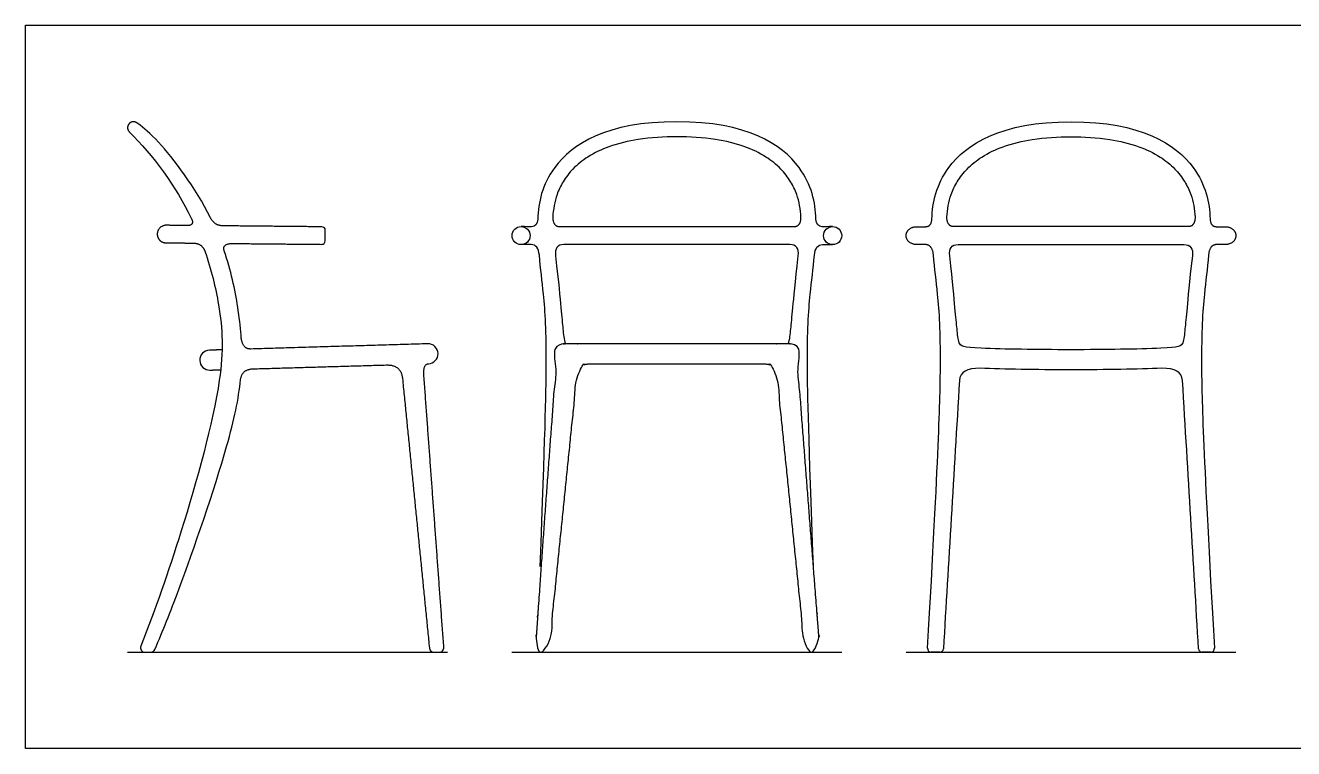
# Model space of a CAD drawing. Header units: millimetres. Extents: x 0 to 12.5, y -0.3 to 20.
# Drawn here: x 0.043 to 2.045, y 18.496 to 19.639 of the extents above; entities that cross this region are included whole.
import ezdxf

# ---------------------------------------------------------------- set-up
doc = ezdxf.new("R2010")
doc.units = ezdxf.units.MM
for name, color, linetype, true_color in [('AG-DIAGRAM', 7, 'Continuous', 0xfecc66), ('AG-FURNITURE', 7, 'Continuous', 0x66ccff), ('X-VPRT', 6, 'Continuous', 0xff00ff)]:
    doc.layers.add(name, color=color, linetype=linetype, true_color=true_color)

msp = doc.modelspace()

# ---------------------------------------------------------------- linework, layer by layer
at = {"layer": 'AG-DIAGRAM'}
for points in [[(0.2042, 18.6481), (0.7097, 18.6481)], [(0.8113, 18.6481), (1.332, 18.6481)], [(1.4336, 18.6481), (1.9543, 18.6481)]]:
    msp.add_lwpolyline(points, dxfattribs=at)
at = {"layer": 'AG-FURNITURE'}
for points in [[(0.887, 19.3206), (1.0717, 19.3207)], [(1.0717, 19.3207), (1.2563, 19.3206)], [(1.4507, 19.3205), (1.4644, 19.3205)], [(1.694, 19.3207), (1.5093, 19.3206)], [(1.8786, 19.3206), (1.694, 19.3207)], [(1.9235, 19.3205), (1.9372, 19.3205)], [(1.464, 19.2922), (1.4505, 19.2922)], [(1.9374, 19.2922), (1.9239, 19.2922)]]:
    msp.add_lwpolyline(points, dxfattribs=at)
for centre in [(0.8257, 19.3064), (1.3176, 19.3064)]:
    msp.add_circle(centre, 0.0143, dxfattribs=at)
for centre, radius, start, end in [((0.5112, 19.3149), 0.00536, 359.1253, 89.4491), ((0.5109, 19.298), 0.00536, 269.4491, 359.1253), ((0.334, 19.1096), 0.0157, 91.674, 181.674), ((0.6788, 19.1197), 0.0157, 1.674, 91.674), ((0.334, 19.1096), 0.0157, 181.674, 271.674), ((0.6788, 19.1197), 0.0157, 271.674, 1.674), ((0.2319, 18.6552), 0.00711, 158.4132, 270), ((0.241, 18.6552), 0.00711, 270, 337.2801), ((0.6881, 18.6553), 0.00724, 185.7025, 270), ((0.6965, 18.6553), 0.00724, 270, 4.1958), ((1.4734, 18.6539), 0.00581, 176.783, 270), ((1.4867, 18.6539), 0.00581, 270, 356.6062), ((1.9012, 18.6539), 0.00581, 183.3938, 270), ((1.9145, 18.6539), 0.00581, 270, 3.217)]:
    msp.add_arc(centre, radius, start, end, dxfattribs=at)
for points, weights, degree, knots in [([(0.2205, 19.4835), (0.2162, 19.4872), (0.2111, 19.4876), (0.2072, 19.4837), (0.2032, 19.4798), (0.2032, 19.4743), (0.207, 19.4704)], [1, 0.804737854124, 0.804737854124, 1, 0.804737854124, 0.804737854124, 1], 3, [4.47196285, 4.47196285, 4.47196285, 4.47196285, 4.52061522, 4.52061522, 4.52061522, 4.56926759, 4.56926759, 4.56926759, 4.56926759]), ([(0.2652, 19.3227), (0.2514, 19.3228), (0.2512, 19.309), (0.2511, 19.3033), (0.2551, 19.2991), (0.2592, 19.295), (0.2649, 19.295)], [1, 0.709101759407, 1, 0.923339533164, 1, 0.923339533164, 1], 2, [5.5098785, 5.5098785, 5.5098785, 5.5810366, 5.5810366, 5.6168722, 5.6168722, 5.6527078, 5.6527078, 5.6527078]), ([(1.4505, 19.2922), (1.4336, 19.2923), (1.4336, 19.3064), (1.4336, 19.3207), (1.4507, 19.3205)], [0.936366046205, 0.709839757263, 1, 0.707106781187, 0.932898419999], 2, [-1.4509306, -1.4509306, -1.4509306, -1.3682065, -1.3682065, -1.2847032, -1.2847032, -1.2847032]), ([(1.9372, 19.3205), (1.9543, 19.3207), (1.9543, 19.3064), (1.9543, 19.2923), (1.9374, 19.2922)], [0.932898419999, 0.707106781187, 1, 0.709839757263, 0.936366046205], 2, [1.2847032, 1.2847032, 1.2847032, 1.3682065, 1.3682065, 1.4509306, 1.4509306, 1.4509306]), ([(1.0717, 19.1354), (0.875, 19.1354), (0.8934, 19.1354), (0.8775, 19.1354), (0.8775, 19.1195), (0.8775, 19.1155), (0.8812, 19.1057), (0.8804, 19.0963), (0.8633, 18.8762), (0.8481, 18.6505), (0.8503, 18.6481), (0.8627, 18.6481), (0.8695, 18.6481), (0.8702, 18.6548), (0.8921, 18.871), (0.9141, 19.0872), (0.9158, 19.1036), (0.9321, 19.1036), (0.9769, 19.1036), (1.0717, 19.1036)], [1.14757461774, 1.14757461774, 1.14757461774, 0.811457794122, 1.14757461774, 1.03818880515, 1, 1, 1, 1, 0.916261153063, 1, 0.741998184662, 1, 1, 1, 1, 1, 1, 1], 2, [3.704741, 3.704741, 3.704741, 4.994978, 4.994978, 5.07679, 5.07679, 5.103415, 5.152986, 5.152986, 6.621751, 6.621751, 6.671956, 6.671956, 6.708109, 6.708109, 8.133964, 8.133964, 8.241783, 8.241783, 8.863344, 8.863344, 8.863344]), ([(1.0717, 19.1036), (1.1664, 19.1036), (1.2112, 19.1036), (1.2275, 19.1036), (1.2292, 19.0872), (1.2512, 18.871), (1.2731, 18.6548), (1.2738, 18.6481), (1.2897, 18.6481), (1.293, 18.6481), (1.2972, 18.6561), (1.28, 18.8762), (1.2629, 19.0963), (1.2621, 19.1057), (1.2658, 19.1155), (1.2658, 19.1195), (1.2658, 19.1354), (1.2499, 19.1354), (1.2683, 19.1354), (1.0717, 19.1354)], [1, 1, 1, 1, 1, 1, 1, 0.741998184662, 1, 0.916261153063, 1, 1, 1, 1, 1.03818880515, 1.14757461774, 0.811457794122, 1.14757461774, 1.14757461774, 1.14757461774], 2, [-1.453861, -1.453861, -1.453861, -0.8323, -0.8323, -0.724482, -0.724482, 0.701373, 0.701373, 0.767452, 0.767452, 0.808011, 0.808011, 2.256496, 2.256496, 2.306067, 2.332692, 2.332692, 2.414505, 2.414505, 3.704741, 3.704741, 3.704741])]:
    msp.add_rational_spline(points, weights, degree=degree, knots=knots, dxfattribs=at)
for points, knots in [([(1.0717, 19.4863), (0.9606, 19.4863), (0.8665, 19.4252), (0.8529, 19.3587), (0.852, 19.3325), (0.8515, 19.3246), (0.8482, 19.3206), (0.8421, 19.3205), (0.8376, 19.3205), (0.833, 19.3205), (0.826, 19.3207)], [0, 0, 0, 0, 0.674783, 1.167831, 1.167831, 1.167831, 1.239263, 1.239263, 1.239263, 1.284703, 1.284703, 1.284703, 1.284703]), ([(1.3173, 19.3207), (1.3104, 19.3205), (1.3058, 19.3205), (1.3012, 19.3205), (1.2951, 19.3206), (1.2918, 19.3246), (1.2913, 19.3325), (1.2904, 19.3587), (1.2768, 19.4252), (1.1827, 19.4863), (1.0717, 19.4863)], [-1.284703, -1.284703, -1.284703, -1.284703, -1.239263, -1.239263, -1.239263, -1.167831, -1.167831, -1.167831, -0.674783, 0, 0, 0, 0]), ([(1.4743, 19.3325), (1.4752, 19.3587), (1.4888, 19.4252), (1.5829, 19.4863), (1.694, 19.4863)], [-1.167831, -1.167831, -1.167831, -1.167831, -0.674783, 0, 0, 0, 0]), ([(1.694, 19.4863), (1.805, 19.4863), (1.8991, 19.4252), (1.9127, 19.3587), (1.9136, 19.3325)], [0, 0, 0, 0, 0.674783, 1.167831, 1.167831, 1.167831, 1.167831]), ([(0.3352, 19.3347), (0.3116, 19.382), (0.2563, 19.4556), (0.2302, 19.4762), (0.2205, 19.4835)], [3.389973, 3.389973, 3.389973, 3.389973, 4.07516, 4.471963, 4.471963, 4.471963, 4.471963]), ([(1.0717, 19.4627), (1.0512, 19.4627), (1.0148, 19.4605), (0.9672, 19.4493), (0.9322, 19.433), (0.9079, 19.4135), (0.8919, 19.3929), (0.8796, 19.3673), (0.8765, 19.3478), (0.8757, 19.3356)], [0, 0, 0, 0, 0.2012858, 0.3576488, 0.4797224, 0.5786393, 0.662361, 0.7354016, 0.8554196, 0.8554196, 0.8554196, 0.8554196]), ([(1.2676, 19.3356), (1.2669, 19.3478), (1.2637, 19.3673), (1.2514, 19.3929), (1.2354, 19.4135), (1.2111, 19.433), (1.1761, 19.4493), (1.1285, 19.4605), (1.0921, 19.4627), (1.0717, 19.4627)], [-0.8554196, -0.8554196, -0.8554196, -0.8554196, -0.7354016, -0.662361, -0.5786393, -0.4797224, -0.3576488, -0.2012858, 0, 0, 0, 0]), ([(1.498, 19.3356), (1.4988, 19.3478), (1.5019, 19.3673), (1.5142, 19.3929), (1.5302, 19.4135), (1.5545, 19.433), (1.5895, 19.4493), (1.6371, 19.4605), (1.6735, 19.4627), (1.694, 19.4627)], [2.2448914, 2.2448914, 2.2448914, 2.2448914, 2.3649094, 2.43795, 2.5216717, 2.6205886, 2.7426622, 2.8990252, 3.100311, 3.100311, 3.100311, 3.100311]), ([(1.694, 19.4627), (1.7144, 19.4627), (1.7508, 19.4605), (1.7984, 19.4493), (1.8334, 19.433), (1.8577, 19.4135), (1.8737, 19.3929), (1.886, 19.3673), (1.8892, 19.3478), (1.8899, 19.3356)], [0, 0, 0, 0, 0.2012858, 0.3576488, 0.4797224, 0.5786393, 0.662361, 0.7354016, 0.8554196, 0.8554196, 0.8554196, 0.8554196]), ([(0.856, 18.7835), (0.8635, 18.9899), (0.8673, 19.1316), (0.8627, 19.2058), (0.8564, 19.2539), (0.8545, 19.2754), (0.8533, 19.2866), (0.8491, 19.2922), (0.8417, 19.2922), (0.8372, 19.2922), (0.8327, 19.2922), (0.8259, 19.2921)], [7.734933, 7.734933, 7.734933, 7.734933, 8.30106, 8.975844, 9.447572, 9.447572, 9.447572, 9.540834, 9.540834, 9.540834, 9.585469, 9.585469, 9.585469, 9.585469]), ([(1.2873, 18.7835), (1.2798, 18.9899), (1.276, 19.1316), (1.2807, 19.2058), (1.2869, 19.2539), (1.2888, 19.2754), (1.29, 19.2866), (1.2942, 19.2922), (1.3016, 19.2922), (1.3061, 19.2922), (1.3106, 19.2922), (1.3174, 19.2921)], [7.734933, 7.734933, 7.734933, 7.734933, 8.30106, 8.975844, 9.447572, 9.447572, 9.447572, 9.540834, 9.540834, 9.540834, 9.585469, 9.585469, 9.585469, 9.585469]), ([(0.3264, 19.282), (0.3365, 19.2527), (0.3536, 19.1819), (0.3579, 19.0758), (0.2907, 18.8371), (0.2487, 18.717), (0.2253, 18.6578)], [5.88335, 5.88335, 5.88335, 5.88335, 6.314282, 6.940222, 7.837698, 8.612168, 8.612168, 8.612168, 8.612168]), ([(0.3835, 19.149), (0.3825, 19.1633), (0.3776, 19.2042), (0.3675, 19.2513), (0.357, 19.2823)], [15.6592649, 15.6592649, 15.6592649, 15.6592649, 15.9126551, 16.3673699, 16.3673699, 16.3673699, 16.3673699]), ([(1.4676, 18.6542), (1.4851, 18.9654), (1.4899, 19.1271), (1.485, 19.2058), (1.4787, 19.2539), (1.4768, 19.2754)], [-3.405739, -3.405739, -3.405739, -3.405739, -2.73534, -2.060556, -1.588828, -1.588828, -1.588828, -1.588828]), ([(1.694, 19.1261), (1.6371, 19.1261), (1.5897, 19.1269), (1.5519, 19.1284), (1.5232, 19.1296), (1.5158, 19.1345), (1.5143, 19.1581), (1.5111, 19.1864), (1.5074, 19.2307), (1.5024, 19.2742)], [0.227913, 0.227913, 0.227913, 0.227913, 0.702205, 0.702205, 0.702205, 0.865458, 1.028711, 1.191963, 1.355216, 1.355216, 1.355216, 1.355216]), ([(1.8856, 19.2742), (1.8805, 19.2307), (1.8768, 19.1864), (1.8736, 19.1581), (1.8721, 19.1345), (1.8647, 19.1296), (1.836, 19.1284), (1.7982, 19.1269), (1.7508, 19.1261), (1.694, 19.1261)], [-0.89939, -0.89939, -0.89939, -0.89939, -0.736138, -0.572885, -0.409632, -0.246379, -0.246379, -0.246379, 0.227913, 0.227913, 0.227913, 0.227913]), ([(1.9111, 19.2754), (1.9092, 19.2539), (1.903, 19.2058), (1.898, 19.1271), (1.9028, 18.9654), (1.9203, 18.6542)], [1.588828, 1.588828, 1.588828, 1.588828, 2.060556, 2.73534, 3.405739, 3.405739, 3.405739, 3.405739]), ([(1.5506, 19.0967), (1.5296, 19.0973), (1.5187, 19.091), (1.5179, 19.0776), (1.5089, 18.9293), (1.5005, 18.788), (1.4925, 18.6535)], [-5.075574, -5.075574, -5.075574, -5.075574, -4.903145, -4.903145, -4.903145, -3.509221, -3.509221, -3.509221, -3.509221]), ([(1.8954, 18.6535), (1.8874, 18.788), (1.879, 18.9293), (1.87, 19.0776), (1.8692, 19.091), (1.8583, 19.0973), (1.8373, 19.0967)], [3.509221, 3.509221, 3.509221, 3.509221, 4.903145, 4.903145, 4.903145, 5.075574, 5.075574, 5.075574, 5.075574]), ([(0.2475, 18.6524), (0.2605, 18.6834), (0.2869, 18.7473), (0.3621, 18.9649), (0.3797, 19.0484), (0.3827, 19.0787)], [8.714739, 8.714739, 8.714739, 8.714739, 9.282002, 10.148724, 10.692964, 10.692964, 10.692964, 10.692964])]:
    msp.add_open_spline(points, degree=3, knots=knots, dxfattribs=at)
for points, degree in [([(0.207, 19.4704), (0.245, 19.4328), (0.2804, 19.3844), (0.305, 19.3338)], 3), ([(0.305, 19.3338), (0.3104, 19.3223), (0.2991, 19.3223)], 2), ([(0.3553, 19.3218), (0.3413, 19.3219), (0.3352, 19.3347)], 2), ([(0.8757, 19.3356), (0.8758, 19.3205), (0.887, 19.3206)], 2), ([(1.2563, 19.3206), (1.2675, 19.3205), (1.2676, 19.3356)], 2), ([(1.4644, 19.3205), (1.4735, 19.3206), (1.4743, 19.3325)], 2), ([(1.5093, 19.3206), (1.4981, 19.3205), (1.498, 19.3356)], 2), ([(1.8899, 19.3356), (1.8898, 19.3205), (1.8786, 19.3206)], 2), ([(1.9136, 19.3325), (1.9144, 19.3206), (1.9235, 19.3205)], 2), ([(0.2991, 19.3223), (0.2822, 19.3225), (0.2652, 19.3227)], 2), ([(0.5112, 19.3203), (0.4333, 19.3211), (0.3553, 19.3218)], 2), ([(0.5163, 19.2979), (0.5164, 19.3064), (0.5165, 19.3149)], 2), ([(0.2649, 19.295), (0.2858, 19.2948), (0.3067, 19.2946)], 2), ([(0.3067, 19.2946), (0.3218, 19.2946), (0.3264, 19.282)], 2), ([(0.357, 19.2823), (0.353, 19.2941), (0.3708, 19.2939)], 2), ([(0.3708, 19.2939), (0.4408, 19.2933), (0.5108, 19.2926)], 2), ([(0.8933, 19.2922), (0.8831, 19.2922), (0.8787, 19.2862), (0.8801, 19.2742)], 3), ([(1.0717, 19.2921), (1.0122, 19.2921), (0.9527, 19.2921), (0.8933, 19.2922)], 3), ([(1.25, 19.2922), (1.1906, 19.2921), (1.1311, 19.2921), (1.0717, 19.2921)], 3), ([(1.2633, 19.2742), (1.2647, 19.2862), (1.2602, 19.2922), (1.25, 19.2922)], 3), ([(1.4768, 19.2754), (1.4751, 19.2922), (1.464, 19.2922)], 2), ([(1.5024, 19.2742), (1.501, 19.2862), (1.5054, 19.2922), (1.5156, 19.2922)], 3), ([(1.5156, 19.2922), (1.575, 19.2921), (1.6345, 19.2921), (1.694, 19.2921)], 3), ([(1.694, 19.2921), (1.7534, 19.2921), (1.8129, 19.2921), (1.8723, 19.2922)], 3), ([(1.8723, 19.2922), (1.8825, 19.2922), (1.887, 19.2862), (1.8856, 19.2742)], 3), ([(1.9239, 19.2922), (1.9128, 19.2922), (1.9111, 19.2754)], 2), ([(0.8801, 19.2742), (0.8851, 19.2307), (0.8888, 19.1864), (0.892, 19.1581), (0.893, 19.1424), (0.896, 19.1354)], 3), ([(1.2473, 19.1354), (1.2503, 19.1424), (1.2513, 19.1581), (1.2545, 19.1864), (1.2582, 19.2307), (1.2633, 19.2742)], 3), ([(0.3987, 19.1272), (0.3846, 19.1268), (0.3835, 19.149)], 2), ([(0.3535, 19.1259), (0.3435, 19.1256), (0.3335, 19.1253)], 2), ([(0.6784, 19.1354), (0.5385, 19.1313), (0.3987, 19.1272)], 2), ([(0.3344, 19.0939), (0.3429, 19.0941), (0.3513, 19.0944)], 2), ([(0.3827, 19.0787), (0.3848, 19.0953), (0.4027, 19.0959)], 2), ([(0.4027, 19.0959), (0.5076, 19.0989), (0.6126, 19.102)], 2), ([(0.6126, 19.102), (0.6362, 19.1027), (0.6384, 19.0805)], 2), ([(0.6723, 19.0845), (0.6708, 19.1037), (0.6793, 19.1039)], 2), ([(0.7037, 18.6558), (0.688, 18.8701), (0.6723, 19.0845)], 2), ([(1.694, 19.0944), (1.6367, 19.0944), (1.5889, 19.0951), (1.5506, 19.0967)], 3), ([(1.8373, 19.0967), (1.799, 19.0951), (1.7513, 19.0944), (1.694, 19.0944)], 3), ([(0.6384, 19.0805), (0.6597, 18.8675), (0.6809, 18.6546)], 2), ([(0.2319, 18.6481), (0.2349, 18.6481), (0.238, 18.6481), (0.241, 18.6481)], 3), ([(0.6881, 18.6481), (0.6923, 18.6481), (0.6965, 18.6481)], 2), ([(1.4867, 18.6481), (1.4823, 18.6481), (1.4778, 18.6481), (1.4734, 18.6481)], 3), ([(1.9145, 18.6481), (1.9101, 18.6481), (1.9056, 18.6481), (1.9012, 18.6481)], 3)]:
    msp.add_open_spline(points, degree=degree, dxfattribs=at)
at = {"layer": 'X-VPRT'}
msp.add_lwpolyline([(0.043, 19.6387), (2.729, 19.6387), (2.729, 18.4957), (0.043, 18.4957)], close=True, dxfattribs=at)

doc.saveas('drawing.dxf')
